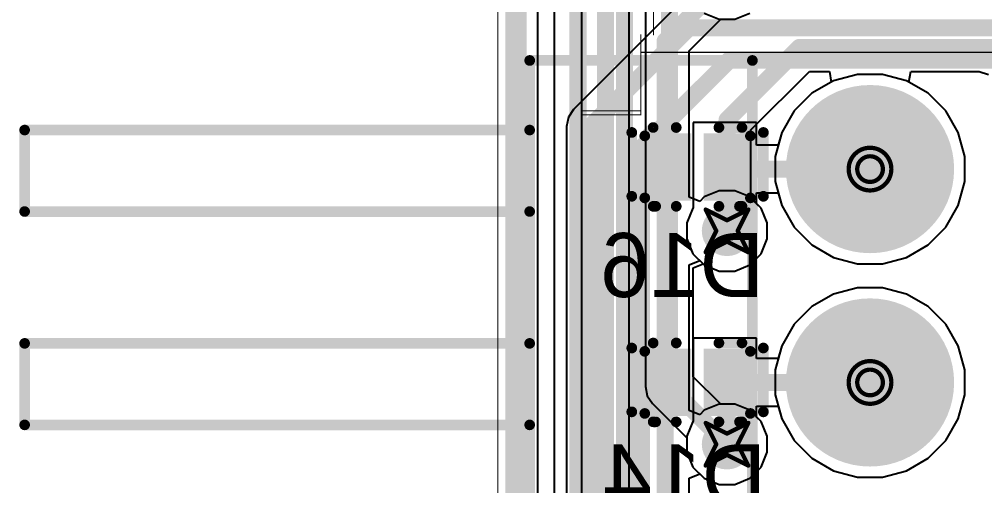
# Model space of a CAD drawing. Header units: inches. Extents: x -6 to 430, y 0 to 90.
# Drawn here: x -5.91 to 5.58, y 28.84 to 34.39 of the extents above; entities that cross this region are included whole.
import ezdxf

# ---------------------------------------------------------------- set-up
doc = ezdxf.new("R2010")
doc.units = ezdxf.units.IN
for name, color, linetype in [('Board_Outline', 56, 'Continuous'), ('Bottom Layer', 5, 'Continuous'), ('Bottom Overlay', 54, 'Continuous'), ('Bottom Paste', 16, 'Continuous'), ('Bottom Solder', 6, 'Continuous'), ('Drill Drawing', 1, 'Continuous'), ('Layer 1', 16, 'Continuous'), ('Layer 2', 76, 'Continuous'), ('Mechanical 1', 6, 'Continuous'), ('Multi-Layer', 9, 'Continuous'), ('Pad Holes', 156, 'Continuous'), ('Top Layer', 1, 'Continuous'), ('Top Overlay', 2, 'Continuous'), ('Top Solder', 216, 'Continuous'), ('Via Holes', 16, 'Continuous')]:
    doc.layers.add(name, color=color, linetype=linetype)
doc.styles.add('Arial', font='', dxfattribs={"height": 0.2})
doc.styles.get('Arial').set_extended_font_data('Arial')

msp = doc.modelspace()

# ---------------------------------------------------------------- hatches: boundary and pattern name
at = {"layer": 'Bottom Layer'}
h = msp.add_hatch(color=5, dxfattribs=at)
edge = h.paths.add_edge_path()
edge.add_arc((4.213, 32.605), 0.95, 0, 360)
for points in [[(1.636, 32.981), (2.036, 32.981), (2.036, 32.281), (1.636, 32.281)], [(2.286, 32.981), (2.686, 32.981), (2.686, 32.281), (2.286, 32.281)], [(1.636, 30.415), (2.036, 30.415), (2.036, 29.715), (1.636, 29.715)], [(2.286, 30.415), (2.686, 30.415), (2.686, 29.715), (2.286, 29.715)]]:
    msp.add_hatch(color=5, dxfattribs=at).paths.add_polyline_path(points)
h = msp.add_hatch(color=5, dxfattribs=at)
edge = h.paths.add_edge_path()
edge.add_arc((2.511, 31.869), 0.3, 0, 360)
h = msp.add_hatch(color=5, dxfattribs=at)
edge = h.paths.add_edge_path()
edge.add_arc((4.213, 30.065), 0.95, 0, 360)
h = msp.add_hatch(color=5, dxfattribs=at)
edge = h.paths.add_edge_path()
edge.add_arc((2.511, 29.329), 0.3, 0, 360)
at = {"layer": 'Bottom Paste'}
for points in [[(1.636, 32.981), (2.036, 32.981), (2.036, 32.281), (1.636, 32.281)], [(2.286, 32.981), (2.686, 32.981), (2.686, 32.281), (2.286, 32.281)], [(1.636, 30.415), (2.036, 30.415), (2.036, 29.715), (1.636, 29.715)], [(2.286, 30.415), (2.686, 30.415), (2.686, 29.715), (2.286, 29.715)]]:
    msp.add_hatch(color=16, dxfattribs=at).paths.add_polyline_path(points)
at = {"layer": 'Bottom Solder'}
h = msp.add_hatch(color=6, dxfattribs=at)
edge = h.paths.add_edge_path()
edge.add_arc((4.213, 32.605), 1.001, 0, 360)
for points in [[(1.585, 33.032), (2.087, 33.032), (2.087, 32.23), (1.585, 32.23)], [(2.235, 33.032), (2.737, 33.032), (2.737, 32.23), (2.235, 32.23)], [(1.585, 30.466), (2.087, 30.466), (2.087, 29.665), (1.585, 29.665)], [(2.235, 30.466), (2.737, 30.466), (2.737, 29.665), (2.235, 29.665)]]:
    msp.add_hatch(color=6, dxfattribs=at).paths.add_polyline_path(points)
h = msp.add_hatch(color=6, dxfattribs=at)
edge = h.paths.add_edge_path()
edge.add_arc((4.213, 30.065), 1.001, 0, 360)
at = {"layer": 'Layer 1'}
h = msp.add_hatch(color=16, dxfattribs=at)
edge = h.paths.add_edge_path()
edge.add_arc((4.213, 32.605), 0.95, 0, 360)
h = msp.add_hatch(color=16, dxfattribs=at)
edge = h.paths.add_edge_path()
edge.add_arc((2.511, 31.869), 0.3, 0, 360)
h = msp.add_hatch(color=16, dxfattribs=at)
edge = h.paths.add_edge_path()
edge.add_arc((4.213, 30.065), 0.95, 0, 360)
h = msp.add_hatch(color=16, dxfattribs=at)
edge = h.paths.add_edge_path()
edge.add_arc((2.511, 29.329), 0.3, 0, 360)
at = {"layer": 'Layer 2'}
h = msp.add_hatch(color=76, dxfattribs=at)
edge = h.paths.add_edge_path()
edge.add_arc((4.213, 32.605), 0.95, 0, 360)
h = msp.add_hatch(color=76, dxfattribs=at)
edge = h.paths.add_edge_path()
edge.add_arc((2.511, 31.869), 0.3, 0, 360)
h = msp.add_hatch(color=76, dxfattribs=at)
edge = h.paths.add_edge_path()
edge.add_arc((4.213, 30.065), 0.95, 0, 360)
h = msp.add_hatch(color=76, dxfattribs=at)
edge = h.paths.add_edge_path()
edge.add_arc((2.511, 29.329), 0.3, 0, 360)
at = {"layer": 'Multi-Layer'}
h = msp.add_hatch(color=9, dxfattribs=at)
edge = h.paths.add_edge_path()
edge.add_arc((4.213, 32.605), 0.95, 0, 360)
h = msp.add_hatch(color=9, dxfattribs=at)
edge = h.paths.add_edge_path()
edge.add_arc((4.213, 30.065), 0.95, 0, 360)
at = {"layer": 'Pad Holes'}
h = msp.add_hatch(color=7, dxfattribs=at)
edge = h.paths.add_edge_path()
edge.add_arc((4.213, 32.605), 0.515, 0, 360)
h = msp.add_hatch(color=7, dxfattribs=at)
edge = h.paths.add_edge_path()
edge.add_arc((4.213, 30.065), 0.515, 0, 360)
at = {"layer": 'Top Layer'}
h = msp.add_hatch(color=1, dxfattribs=at)
edge = h.paths.add_edge_path()
edge.add_arc((4.213, 32.605), 0.95, 0, 360)
h = msp.add_hatch(color=1, dxfattribs=at)
edge = h.paths.add_edge_path()
edge.add_arc((2.511, 31.869), 0.3, 0, 360)
h = msp.add_hatch(color=1, dxfattribs=at)
edge = h.paths.add_edge_path()
edge.add_arc((4.213, 30.065), 0.95, 0, 360)
h = msp.add_hatch(color=1, dxfattribs=at)
edge = h.paths.add_edge_path()
edge.add_arc((2.511, 29.329), 0.3, 0, 360)
at = {"layer": 'Top Solder'}
h = msp.add_hatch(color=216, dxfattribs=at)
edge = h.paths.add_edge_path()
edge.add_arc((4.213, 32.605), 1.001, 0, 360)
h = msp.add_hatch(color=216, dxfattribs=at)
edge = h.paths.add_edge_path()
edge.add_arc((4.213, 30.065), 1.001, 0, 360)
at = {"layer": 'Via Holes'}
h = msp.add_hatch(color=7, dxfattribs=at)
edge = h.paths.add_edge_path()
edge.add_arc((2.511, 31.869), 0.15, 0, 360)
h = msp.add_hatch(color=7, dxfattribs=at)
edge = h.paths.add_edge_path()
edge.add_arc((2.511, 29.329), 0.15, 0, 360)

# ---------------------------------------------------------------- linework, layer by layer
at = {"layer": 'Board_Outline'}
msp.add_lwpolyline([(0, 0, 0.254, 0.254, 0), (0, 50, 0.254, 0.254, 0)], format="xyseb", dxfattribs=at)
at = {"layer": 'Bottom Layer'}
for p, q in [((0.259, 19.005), (0.259, 49.741)), ((2.241, 34.461), (2.416, 34.388)), ((2.416, 34.388), (2.606, 34.388)), ((2.606, 34.388), (2.782, 34.461)), ((4.065, 33.733), (3.778, 33.656)), ((4.362, 33.733), (4.065, 33.733)), ((4.649, 33.656), (4.362, 33.733)), ((3.778, 33.656), (3.521, 33.508)), ((4.906, 33.508), (4.649, 33.656)), ((3.521, 33.508), (3.311, 33.298)), ((5.116, 33.298), (4.906, 33.508)), ((3.311, 33.298), (3.162, 33.041)), ((5.264, 33.041), (5.116, 33.298)), ((2.864, 33.159), (2.108, 33.159)), ((2.108, 33.159), (2.108, 32.141)), ((2.864, 32.89), (2.864, 33.159)), ((3.162, 33.041), (3.122, 32.89)), ((5.341, 32.754), (5.264, 33.041)), ((3.122, 32.89), (2.864, 32.89)), ((5.341, 32.457), (5.341, 32.754)), ((5.264, 32.17), (5.341, 32.457)), ((2.864, 32.192), (2.864, 32.321)), ((2.864, 32.321), (3.122, 32.321)), ((3.122, 32.321), (3.162, 32.17)), ((2.916, 32.139), (2.864, 32.192)), ((3.162, 32.17), (3.311, 31.913)), ((5.116, 31.913), (5.264, 32.17)), ((2.106, 32.139), (2.034, 31.964)), ((2.108, 32.141), (2.106, 32.139)), ((2.989, 31.964), (2.916, 32.139)), ((2.034, 31.964), (2.034, 31.774)), ((2.989, 31.774), (2.989, 31.964)), ((3.311, 31.913), (3.521, 31.703)), ((4.906, 31.703), (5.116, 31.913)), ((2.034, 31.774), (2.106, 31.598)), ((2.916, 31.598), (2.989, 31.774)), ((2.106, 31.598), (2.241, 31.464)), ((2.782, 31.464), (2.916, 31.598)), ((3.521, 31.703), (3.778, 31.554)), ((4.649, 31.554), (4.906, 31.703)), ((3.778, 31.554), (4.065, 31.478)), ((4.362, 31.478), (4.649, 31.554)), ((2.241, 31.464), (2.416, 31.391)), ((2.416, 31.391), (2.606, 31.391)), ((2.606, 31.391), (2.782, 31.464)), ((4.065, 31.478), (4.362, 31.478)), ((4.065, 31.193), (3.778, 31.116)), ((4.362, 31.193), (4.065, 31.193)), ((4.649, 31.116), (4.362, 31.193)), ((3.778, 31.116), (3.521, 30.968)), ((4.906, 30.968), (4.649, 31.116)), ((3.521, 30.968), (3.311, 30.758)), ((5.116, 30.758), (4.906, 30.968)), ((3.311, 30.758), (3.162, 30.501)), ((5.264, 30.501), (5.116, 30.758)), ((2.864, 30.593), (2.108, 30.593)), ((2.108, 30.593), (2.108, 29.601)), ((2.864, 30.35), (2.864, 30.593)), ((3.162, 30.501), (3.122, 30.35)), ((5.341, 30.214), (5.264, 30.501)), ((3.122, 30.35), (2.864, 30.35)), ((5.341, 29.917), (5.341, 30.214)), ((5.264, 29.63), (5.341, 29.917)), ((2.864, 29.652), (2.864, 29.781)), ((2.864, 29.781), (3.122, 29.781)), ((3.122, 29.781), (3.162, 29.63)), ((2.916, 29.599), (2.864, 29.652)), ((2.106, 29.599), (2.034, 29.424)), ((2.108, 29.601), (2.106, 29.599)), ((2.989, 29.424), (2.916, 29.599)), ((3.162, 29.63), (3.311, 29.373)), ((5.116, 29.373), (5.264, 29.63)), ((2.034, 29.424), (2.034, 29.234)), ((2.989, 29.234), (2.989, 29.424)), ((3.311, 29.373), (3.521, 29.163)), ((4.906, 29.163), (5.116, 29.373)), ((2.034, 29.234), (2.106, 29.058)), ((2.916, 29.058), (2.989, 29.234)), ((3.521, 29.163), (3.778, 29.014)), ((4.649, 29.014), (4.906, 29.163)), ((2.106, 29.058), (2.241, 28.924)), ((2.782, 28.924), (2.916, 29.058)), ((3.778, 29.014), (4.065, 28.938)), ((4.362, 28.938), (4.649, 29.014)), ((2.241, 28.924), (2.416, 28.851)), ((2.416, 28.851), (2.606, 28.851)), ((2.606, 28.851), (2.782, 28.924)), ((4.065, 28.938), (4.362, 28.938))]:
    msp.add_line(p, q, dxfattribs=at)
for points in [[(2.486, 32.631, 0.203, 0.203, 0), (2.511, 32.605, 0.203, 0.203, 0)], [(2.511, 31.869, 0.203, 0.203, 0), (2.511, 32.605, 0.203, 0.203, 0)], [(2.511, 32.605, 0.203, 0.203, 0), (4.213, 32.605, 0.203, 0.203, 0)], [(2.511, 29.329, 0.203, 0.203, 0), (2.511, 30.065, 0.203, 0.203, 0)], [(2.511, 30.065, 0.203, 0.203, 0), (4.213, 30.065, 0.203, 0.203, 0)]]:
    msp.add_lwpolyline(points, format="xyseb", dxfattribs=at)
for points in [[(2.435, 32.631, 0.102, 0.102, 1), (2.537, 32.631, 0.102, 0.102, 1)], [(2.461, 32.605, 0.102, 0.102, 1), (2.562, 32.605, 0.102, 0.102, 1)], [(2.461, 32.605, 0.102, 0.102, 1), (2.562, 32.605, 0.102, 0.102, 1)], [(2.461, 32.605, 0.102, 0.102, 1), (2.562, 32.605, 0.102, 0.102, 1)], [(4.162, 32.605, 0.102, 0.102, 1), (4.264, 32.605, 0.102, 0.102, 1)], [(2.461, 31.869, 0.102, 0.102, 1), (2.562, 31.869, 0.102, 0.102, 1)], [(2.461, 30.065, 0.102, 0.102, 1), (2.562, 30.065, 0.102, 0.102, 1)], [(2.461, 30.065, 0.102, 0.102, 1), (2.562, 30.065, 0.102, 0.102, 1)], [(4.162, 30.065, 0.102, 0.102, 1), (4.264, 30.065, 0.102, 0.102, 1)], [(2.461, 29.329, 0.102, 0.102, 1), (2.562, 29.329, 0.102, 0.102, 1)]]:
    msp.add_lwpolyline(points, format="xyseb", close=True, dxfattribs=at)
at = {"layer": 'Bottom Overlay'}
for points in [[(1.378, 32.281, 0.127, 0.127, 0), (1.378, 33.041, 0.127, 0.127, 0)], [(1.533, 33, 0.127, 0.127, 0), (1.633, 33.1, 0.127, 0.127, 0)], [(1.633, 33.1, 0.127, 0.127, 0), (1.907, 33.1, 0.127, 0.127, 0)], [(2.415, 33.1, 0.127, 0.127, 0), (2.689, 33.1, 0.127, 0.127, 0)], [(2.689, 33.1, 0.127, 0.127, 0), (2.789, 33, 0.127, 0.127, 0)], [(2.944, 32.281, 0.127, 0.127, 0), (2.944, 33.041, 0.127, 0.127, 0)], [(1.533, 32.262, 0.127, 0.127, 0), (1.533, 33, 0.127, 0.127, 0)], [(2.789, 32.262, 0.127, 0.127, 0), (2.789, 33, 0.127, 0.127, 0)], [(1.533, 32.262, 0.127, 0.127, 0), (1.633, 32.162, 0.127, 0.127, 0)], [(2.689, 32.162, 0.127, 0.127, 0), (2.789, 32.262, 0.127, 0.127, 0)], [(1.633, 32.162, 0.127, 0.127, 0), (1.663, 32.162, 0.127, 0.127, 0)], [(1.663, 32.162, 0.127, 0.127, 0), (1.907, 32.162, 0.127, 0.127, 0)], [(2.415, 32.162, 0.127, 0.127, 0), (2.659, 32.162, 0.127, 0.127, 0)], [(2.659, 32.162, 0.127, 0.127, 0), (2.689, 32.162, 0.127, 0.127, 0)], [(1.533, 30.435, 0.127, 0.127, 0), (1.633, 30.535, 0.127, 0.127, 0)], [(1.633, 30.535, 0.127, 0.127, 0), (1.907, 30.535, 0.127, 0.127, 0)], [(2.415, 30.535, 0.127, 0.127, 0), (2.689, 30.535, 0.127, 0.127, 0)], [(2.689, 30.535, 0.127, 0.127, 0), (2.789, 30.435, 0.127, 0.127, 0)], [(1.378, 29.715, 0.127, 0.127, 0), (1.378, 30.475, 0.127, 0.127, 0)], [(1.533, 29.696, 0.127, 0.127, 0), (1.533, 30.435, 0.127, 0.127, 0)], [(2.789, 29.696, 0.127, 0.127, 0), (2.789, 30.435, 0.127, 0.127, 0)], [(2.944, 29.715, 0.127, 0.127, 0), (2.944, 30.475, 0.127, 0.127, 0)], [(1.533, 29.696, 0.127, 0.127, 0), (1.633, 29.596, 0.127, 0.127, 0)], [(2.689, 29.596, 0.127, 0.127, 0), (2.789, 29.696, 0.127, 0.127, 0)], [(1.633, 29.596, 0.127, 0.127, 0), (1.663, 29.596, 0.127, 0.127, 0)], [(1.663, 29.596, 0.127, 0.127, 0), (1.907, 29.596, 0.127, 0.127, 0)], [(2.415, 29.596, 0.127, 0.127, 0), (2.659, 29.596, 0.127, 0.127, 0)], [(2.659, 29.596, 0.127, 0.127, 0), (2.689, 29.596, 0.127, 0.127, 0)]]:
    msp.add_lwpolyline(points, format="xyseb", dxfattribs=at)
for points in [[(1.346, 33.041, 0.0635, 0.0635, 1), (1.41, 33.041, 0.0635, 0.0635, 1)], [(1.601, 33.1, 0.0635, 0.0635, 1), (1.664, 33.1, 0.0635, 0.0635, 1)], [(1.601, 33.1, 0.0635, 0.0635, 1), (1.664, 33.1, 0.0635, 0.0635, 1)], [(1.875, 33.1, 0.0635, 0.0635, 1), (1.939, 33.1, 0.0635, 0.0635, 1)], [(2.383, 33.1, 0.0635, 0.0635, 1), (2.447, 33.1, 0.0635, 0.0635, 1)], [(2.658, 33.1, 0.0635, 0.0635, 1), (2.721, 33.1, 0.0635, 0.0635, 1)], [(2.658, 33.1, 0.0635, 0.0635, 1), (2.721, 33.1, 0.0635, 0.0635, 1)], [(2.912, 33.041, 0.0635, 0.0635, 1), (2.976, 33.041, 0.0635, 0.0635, 1)], [(1.501, 33, 0.0635, 0.0635, 1), (1.564, 33, 0.0635, 0.0635, 1)], [(1.501, 33, 0.0635, 0.0635, 1), (1.564, 33, 0.0635, 0.0635, 1)], [(2.758, 33, 0.0635, 0.0635, 1), (2.821, 33, 0.0635, 0.0635, 1)], [(2.758, 33, 0.0635, 0.0635, 1), (2.821, 33, 0.0635, 0.0635, 1)], [(1.346, 32.281, 0.0635, 0.0635, 1), (1.41, 32.281, 0.0635, 0.0635, 1)], [(1.501, 32.262, 0.0635, 0.0635, 1), (1.564, 32.262, 0.0635, 0.0635, 1)], [(1.501, 32.262, 0.0635, 0.0635, 1), (1.564, 32.262, 0.0635, 0.0635, 1)], [(2.758, 32.262, 0.0635, 0.0635, 1), (2.821, 32.262, 0.0635, 0.0635, 1)], [(2.758, 32.262, 0.0635, 0.0635, 1), (2.821, 32.262, 0.0635, 0.0635, 1)], [(2.912, 32.281, 0.0635, 0.0635, 1), (2.976, 32.281, 0.0635, 0.0635, 1)], [(1.601, 32.162, 0.0635, 0.0635, 1), (1.664, 32.162, 0.0635, 0.0635, 1)], [(1.601, 32.162, 0.0635, 0.0635, 1), (1.664, 32.162, 0.0635, 0.0635, 1)], [(1.631, 32.162, 0.0635, 0.0635, 1), (1.694, 32.162, 0.0635, 0.0635, 1)], [(1.631, 32.162, 0.0635, 0.0635, 1), (1.694, 32.162, 0.0635, 0.0635, 1)], [(1.875, 32.162, 0.0635, 0.0635, 1), (1.939, 32.162, 0.0635, 0.0635, 1)], [(2.383, 32.162, 0.0635, 0.0635, 1), (2.447, 32.162, 0.0635, 0.0635, 1)], [(2.628, 32.162, 0.0635, 0.0635, 1), (2.691, 32.162, 0.0635, 0.0635, 1)], [(2.628, 32.162, 0.0635, 0.0635, 1), (2.691, 32.162, 0.0635, 0.0635, 1)], [(2.658, 32.162, 0.0635, 0.0635, 1), (2.721, 32.162, 0.0635, 0.0635, 1)], [(2.658, 32.162, 0.0635, 0.0635, 1), (2.721, 32.162, 0.0635, 0.0635, 1)], [(1.601, 30.535, 0.0635, 0.0635, 1), (1.664, 30.535, 0.0635, 0.0635, 1)], [(1.601, 30.535, 0.0635, 0.0635, 1), (1.664, 30.535, 0.0635, 0.0635, 1)], [(1.875, 30.535, 0.0635, 0.0635, 1), (1.939, 30.535, 0.0635, 0.0635, 1)], [(2.383, 30.535, 0.0635, 0.0635, 1), (2.447, 30.535, 0.0635, 0.0635, 1)], [(2.658, 30.535, 0.0635, 0.0635, 1), (2.721, 30.535, 0.0635, 0.0635, 1)], [(2.658, 30.535, 0.0635, 0.0635, 1), (2.721, 30.535, 0.0635, 0.0635, 1)], [(1.346, 30.475, 0.0635, 0.0635, 1), (1.41, 30.475, 0.0635, 0.0635, 1)], [(1.501, 30.435, 0.0635, 0.0635, 1), (1.564, 30.435, 0.0635, 0.0635, 1)], [(1.501, 30.435, 0.0635, 0.0635, 1), (1.564, 30.435, 0.0635, 0.0635, 1)], [(2.758, 30.435, 0.0635, 0.0635, 1), (2.821, 30.435, 0.0635, 0.0635, 1)], [(2.758, 30.435, 0.0635, 0.0635, 1), (2.821, 30.435, 0.0635, 0.0635, 1)], [(2.912, 30.475, 0.0635, 0.0635, 1), (2.976, 30.475, 0.0635, 0.0635, 1)], [(1.346, 29.715, 0.0635, 0.0635, 1), (1.41, 29.715, 0.0635, 0.0635, 1)], [(1.501, 29.696, 0.0635, 0.0635, 1), (1.564, 29.696, 0.0635, 0.0635, 1)], [(1.501, 29.696, 0.0635, 0.0635, 1), (1.564, 29.696, 0.0635, 0.0635, 1)], [(2.758, 29.696, 0.0635, 0.0635, 1), (2.821, 29.696, 0.0635, 0.0635, 1)], [(2.758, 29.696, 0.0635, 0.0635, 1), (2.821, 29.696, 0.0635, 0.0635, 1)], [(2.912, 29.715, 0.0635, 0.0635, 1), (2.976, 29.715, 0.0635, 0.0635, 1)], [(1.601, 29.596, 0.0635, 0.0635, 1), (1.664, 29.596, 0.0635, 0.0635, 1)], [(1.601, 29.596, 0.0635, 0.0635, 1), (1.664, 29.596, 0.0635, 0.0635, 1)], [(1.631, 29.596, 0.0635, 0.0635, 1), (1.694, 29.596, 0.0635, 0.0635, 1)], [(1.631, 29.596, 0.0635, 0.0635, 1), (1.694, 29.596, 0.0635, 0.0635, 1)], [(1.875, 29.596, 0.0635, 0.0635, 1), (1.939, 29.596, 0.0635, 0.0635, 1)], [(2.383, 29.596, 0.0635, 0.0635, 1), (2.447, 29.596, 0.0635, 0.0635, 1)], [(2.628, 29.596, 0.0635, 0.0635, 1), (2.691, 29.596, 0.0635, 0.0635, 1)], [(2.628, 29.596, 0.0635, 0.0635, 1), (2.691, 29.596, 0.0635, 0.0635, 1)], [(2.658, 29.596, 0.0635, 0.0635, 1), (2.721, 29.596, 0.0635, 0.0635, 1)], [(2.658, 29.596, 0.0635, 0.0635, 1), (2.721, 29.596, 0.0635, 0.0635, 1)]]:
    msp.add_lwpolyline(points, format="xyseb", close=True, dxfattribs=at)
at = {"layer": 'Drill Drawing'}
for points in [[(4.467, 32.605, 0.0508, 0.0508, 1), (3.959, 32.605, 0.0508, 0.0508, 1)], [(4.366, 32.605, 0.0508, 0.0508, 1), (4.061, 32.605, 0.0508, 0.0508, 1)], [(3.946, 32.605, 0.0254, 0.0254, 1), (3.972, 32.605, 0.0254, 0.0254, 1)], [(4.048, 32.605, 0.0254, 0.0254, 1), (4.073, 32.605, 0.0254, 0.0254, 1)], [(4.353, 32.605, 0.0254, 0.0254, 1), (4.378, 32.605, 0.0254, 0.0254, 1)], [(4.454, 32.605, 0.0254, 0.0254, 1), (4.48, 32.605, 0.0254, 0.0254, 1)], [(2.245, 32.123, 0.0254, 0.0254, 1), (2.27, 32.123, 0.0254, 0.0254, 1)], [(2.245, 32.123, 0.0254, 0.0254, 1), (2.27, 32.123, 0.0254, 0.0254, 1)], [(2.753, 32.123, 0.0254, 0.0254, 1), (2.778, 32.123, 0.0254, 0.0254, 1)], [(2.753, 32.123, 0.0254, 0.0254, 1), (2.778, 32.123, 0.0254, 0.0254, 1)], [(2.499, 31.996, 0.0254, 0.0254, 1), (2.524, 31.996, 0.0254, 0.0254, 1)], [(2.499, 31.996, 0.0254, 0.0254, 1), (2.524, 31.996, 0.0254, 0.0254, 1)], [(2.372, 31.869, 0.0254, 0.0254, 1), (2.397, 31.869, 0.0254, 0.0254, 1)], [(2.372, 31.869, 0.0254, 0.0254, 1), (2.397, 31.869, 0.0254, 0.0254, 1)], [(2.626, 31.869, 0.0254, 0.0254, 1), (2.651, 31.869, 0.0254, 0.0254, 1)], [(2.626, 31.869, 0.0254, 0.0254, 1), (2.651, 31.869, 0.0254, 0.0254, 1)], [(2.499, 31.742, 0.0254, 0.0254, 1), (2.524, 31.742, 0.0254, 0.0254, 1)], [(2.499, 31.742, 0.0254, 0.0254, 1), (2.524, 31.742, 0.0254, 0.0254, 1)], [(2.245, 31.615, 0.0254, 0.0254, 1), (2.27, 31.615, 0.0254, 0.0254, 1)], [(2.245, 31.615, 0.0254, 0.0254, 1), (2.27, 31.615, 0.0254, 0.0254, 1)], [(2.753, 31.615, 0.0254, 0.0254, 1), (2.778, 31.615, 0.0254, 0.0254, 1)], [(2.753, 31.615, 0.0254, 0.0254, 1), (2.778, 31.615, 0.0254, 0.0254, 1)], [(4.467, 30.065, 0.0508, 0.0508, 1), (3.959, 30.065, 0.0508, 0.0508, 1)], [(4.366, 30.065, 0.0508, 0.0508, 1), (4.061, 30.065, 0.0508, 0.0508, 1)], [(3.946, 30.065, 0.0254, 0.0254, 1), (3.972, 30.065, 0.0254, 0.0254, 1)], [(4.048, 30.065, 0.0254, 0.0254, 1), (4.073, 30.065, 0.0254, 0.0254, 1)], [(4.353, 30.065, 0.0254, 0.0254, 1), (4.378, 30.065, 0.0254, 0.0254, 1)], [(4.454, 30.065, 0.0254, 0.0254, 1), (4.48, 30.065, 0.0254, 0.0254, 1)], [(2.245, 29.583, 0.0254, 0.0254, 1), (2.27, 29.583, 0.0254, 0.0254, 1)], [(2.245, 29.583, 0.0254, 0.0254, 1), (2.27, 29.583, 0.0254, 0.0254, 1)], [(2.753, 29.583, 0.0254, 0.0254, 1), (2.778, 29.583, 0.0254, 0.0254, 1)], [(2.753, 29.583, 0.0254, 0.0254, 1), (2.778, 29.583, 0.0254, 0.0254, 1)], [(2.499, 29.456, 0.0254, 0.0254, 1), (2.524, 29.456, 0.0254, 0.0254, 1)], [(2.499, 29.456, 0.0254, 0.0254, 1), (2.524, 29.456, 0.0254, 0.0254, 1)], [(2.372, 29.329, 0.0254, 0.0254, 1), (2.397, 29.329, 0.0254, 0.0254, 1)], [(2.372, 29.329, 0.0254, 0.0254, 1), (2.397, 29.329, 0.0254, 0.0254, 1)], [(2.626, 29.329, 0.0254, 0.0254, 1), (2.651, 29.329, 0.0254, 0.0254, 1)], [(2.626, 29.329, 0.0254, 0.0254, 1), (2.651, 29.329, 0.0254, 0.0254, 1)], [(2.499, 29.202, 0.0254, 0.0254, 1), (2.524, 29.202, 0.0254, 0.0254, 1)], [(2.499, 29.202, 0.0254, 0.0254, 1), (2.524, 29.202, 0.0254, 0.0254, 1)], [(2.245, 29.075, 0.0254, 0.0254, 1), (2.27, 29.075, 0.0254, 0.0254, 1)], [(2.245, 29.075, 0.0254, 0.0254, 1), (2.27, 29.075, 0.0254, 0.0254, 1)], [(2.753, 29.075, 0.0254, 0.0254, 1), (2.778, 29.075, 0.0254, 0.0254, 1)], [(2.753, 29.075, 0.0254, 0.0254, 1), (2.778, 29.075, 0.0254, 0.0254, 1)]]:
    msp.add_lwpolyline(points, format="xyseb", close=True, dxfattribs=at)
for points in [[(2.257, 32.123, 0.0508, 0.0508, 0), (2.511, 31.996, 0.0508, 0.0508, 0)], [(2.257, 32.123, 0.0508, 0.0508, 0), (2.384, 31.869, 0.0508, 0.0508, 0)], [(2.511, 31.996, 0.0508, 0.0508, 0), (2.765, 32.123, 0.0508, 0.0508, 0)], [(2.638, 31.869, 0.0508, 0.0508, 0), (2.765, 32.123, 0.0508, 0.0508, 0)], [(2.257, 31.615, 0.0508, 0.0508, 0), (2.384, 31.869, 0.0508, 0.0508, 0)], [(2.638, 31.869, 0.0508, 0.0508, 0), (2.765, 31.615, 0.0508, 0.0508, 0)], [(2.257, 31.615, 0.0508, 0.0508, 0), (2.511, 31.742, 0.0508, 0.0508, 0)], [(2.511, 31.742, 0.0508, 0.0508, 0), (2.765, 31.615, 0.0508, 0.0508, 0)], [(2.257, 29.583, 0.0508, 0.0508, 0), (2.511, 29.456, 0.0508, 0.0508, 0)], [(2.257, 29.583, 0.0508, 0.0508, 0), (2.384, 29.329, 0.0508, 0.0508, 0)], [(2.511, 29.456, 0.0508, 0.0508, 0), (2.765, 29.583, 0.0508, 0.0508, 0)], [(2.638, 29.329, 0.0508, 0.0508, 0), (2.765, 29.583, 0.0508, 0.0508, 0)], [(2.257, 29.075, 0.0508, 0.0508, 0), (2.384, 29.329, 0.0508, 0.0508, 0)], [(2.638, 29.329, 0.0508, 0.0508, 0), (2.765, 29.075, 0.0508, 0.0508, 0)], [(2.257, 29.075, 0.0508, 0.0508, 0), (2.511, 29.202, 0.0508, 0.0508, 0)], [(2.511, 29.202, 0.0508, 0.0508, 0), (2.765, 29.075, 0.0508, 0.0508, 0)]]:
    msp.add_lwpolyline(points, format="xyseb", dxfattribs=at)
at = {"layer": 'Layer 1'}
for p, q in [((0.259, 0.259), (0.259, 41.614)), ((0.453, 36.573), (0.453, 16.644)), ((2.06, 34.011), (2.436, 34.388)), ((2.436, 34.388), (2.606, 34.388)), ((2.606, 34.388), (2.782, 34.461)), ((2.06, 32.272), (2.06, 34.011)), ((4.065, 33.733), (3.778, 33.656)), ((4.362, 33.733), (4.065, 33.733)), ((4.649, 33.656), (4.362, 33.733)), ((3.778, 33.656), (3.521, 33.508)), ((4.906, 33.508), (4.649, 33.656)), ((3.521, 33.508), (3.311, 33.298)), ((5.116, 33.298), (4.906, 33.508)), ((3.311, 33.298), (3.162, 33.041)), ((5.264, 33.041), (5.116, 33.298)), ((3.162, 33.041), (3.085, 32.754)), ((5.341, 32.754), (5.264, 33.041)), ((3.085, 32.754), (3.085, 32.457)), ((5.341, 32.457), (5.341, 32.754)), ((3.085, 32.457), (3.162, 32.17)), ((5.264, 32.17), (5.341, 32.457)), ((2.416, 32.347), (2.241, 32.274)), ((2.606, 32.347), (2.416, 32.347)), ((2.782, 32.274), (2.606, 32.347)), ((2.187, 32.22), (2.06, 32.272)), ((2.241, 32.274), (2.187, 32.22)), ((2.916, 32.139), (2.782, 32.274)), ((3.162, 32.17), (3.311, 31.913)), ((5.116, 31.913), (5.264, 32.17)), ((2.989, 31.964), (2.916, 32.139)), ((2.989, 31.774), (2.989, 31.964)), ((3.311, 31.913), (3.521, 31.703)), ((4.906, 31.703), (5.116, 31.913)), ((2.916, 31.598), (2.989, 31.774)), ((2.782, 31.464), (2.916, 31.598)), ((3.521, 31.703), (3.778, 31.554)), ((4.649, 31.554), (4.906, 31.703)), ((2.06, 31.465), (2.187, 31.518)), ((2.187, 31.518), (2.241, 31.464)), ((3.778, 31.554), (4.065, 31.478)), ((4.362, 31.478), (4.649, 31.554)), ((2.06, 29.732), (2.06, 31.465)), ((2.241, 31.464), (2.416, 31.391)), ((2.416, 31.391), (2.606, 31.391)), ((2.606, 31.391), (2.782, 31.464)), ((4.065, 31.478), (4.362, 31.478)), ((4.065, 31.193), (3.778, 31.116)), ((4.362, 31.193), (4.065, 31.193)), ((4.649, 31.116), (4.362, 31.193)), ((3.778, 31.116), (3.521, 30.968)), ((4.906, 30.968), (4.649, 31.116)), ((3.521, 30.968), (3.311, 30.758)), ((5.116, 30.758), (4.906, 30.968)), ((3.311, 30.758), (3.162, 30.501)), ((5.264, 30.501), (5.116, 30.758)), ((3.162, 30.501), (3.085, 30.214)), ((5.341, 30.214), (5.264, 30.501)), ((3.085, 30.214), (3.085, 29.917)), ((5.341, 29.917), (5.341, 30.214)), ((3.085, 29.917), (3.162, 29.63)), ((5.264, 29.63), (5.341, 29.917)), ((2.416, 29.807), (2.241, 29.734)), ((2.606, 29.807), (2.416, 29.807)), ((2.782, 29.734), (2.606, 29.807)), ((2.187, 29.68), (2.06, 29.732)), ((2.241, 29.734), (2.187, 29.68)), ((2.916, 29.599), (2.782, 29.734)), ((2.989, 29.424), (2.916, 29.599)), ((3.162, 29.63), (3.311, 29.373)), ((5.116, 29.373), (5.264, 29.63)), ((2.989, 29.234), (2.989, 29.424)), ((3.311, 29.373), (3.521, 29.163)), ((4.906, 29.163), (5.116, 29.373)), ((2.916, 29.058), (2.989, 29.234)), ((3.521, 29.163), (3.778, 29.014)), ((4.649, 29.014), (4.906, 29.163)), ((2.06, 28.925), (2.187, 28.978)), ((2.187, 28.978), (2.241, 28.924)), ((2.782, 28.924), (2.916, 29.058)), ((3.778, 29.014), (4.065, 28.938)), ((4.362, 28.938), (4.649, 29.014)), ((2.06, 24.678), (2.06, 28.925)), ((2.241, 28.924), (2.416, 28.851)), ((2.416, 28.851), (2.606, 28.851)), ((2.606, 28.851), (2.782, 28.924)), ((4.065, 28.938), (4.362, 28.938))]:
    msp.add_line(p, q, dxfattribs=at)
for points in [[(0.738, 16.644, 0.203, 0.203, 0), (0.738, 36.573, 0.203, 0.203, 0)], [(1.292, 17.086, 0.203, 0.203, 0), (1.292, 36.212, 0.203, 0.203, 0)], [(1.775, 34.129, 0.203, 0.203, 0), (2.511, 34.866, 0.203, 0.203, 0)], [(1.775, 22.293, 0.203, 0.203, 0), (1.775, 34.129, 0.203, 0.203, 0)]]:
    msp.add_lwpolyline(points, format="xyseb", dxfattribs=at)
msp.add_lwpolyline([(1.724, 34.129, 0.102, 0.102, 1), (1.826, 34.129, 0.102, 0.102, 1)], format="xyseb", close=True, dxfattribs=at)
msp.add_lwpolyline([(1.724, 34.129, 0.102, 0.102, 1), (1.826, 34.129, 0.102, 0.102, 1)], format="xyseb", close=True, dxfattribs=at)
at = {"layer": 'Layer 2'}
for p, q in [((0.259, 0.259), (0.259, 49.741)), ((1.858, 34.488), (0.684, 33.315)), ((0.623, 33.222), (0.601, 33.113)), ((0.684, 33.315), (0.623, 33.222)), ((0.601, 33.113), (0.601, 33.113)), ((0.601, 33.113), (0.601, 22.449))]:
    msp.add_line(p, q, dxfattribs=at)
for points in [[(0.886, 33.113, 0.203, 0.203, 0), (2.059, 34.287, 0.203, 0.203, 0)], [(2.059, 34.287, 0.203, 0.203, 0), (6.86, 34.287, 0.203, 0.203, 0)], [(1.495, 32.859, 0.203, 0.203, 0), (2.537, 33.901, 0.203, 0.203, 0)], [(2.537, 33.901, 0.203, 0.203, 0), (7.849, 33.901, 0.203, 0.203, 0)], [(0.886, 22.449, 0.203, 0.203, 0), (0.886, 33.113, 0.203, 0.203, 0)], [(1.495, 22.522, 0.203, 0.203, 0), (1.495, 32.859, 0.203, 0.203, 0)]]:
    msp.add_lwpolyline(points, format="xyseb", dxfattribs=at)
for points in [[(2.008, 34.287, 0.102, 0.102, 1), (2.11, 34.287, 0.102, 0.102, 1)], [(2.008, 34.287, 0.102, 0.102, 1), (2.11, 34.287, 0.102, 0.102, 1)], [(2.486, 33.901, 0.102, 0.102, 1), (2.588, 33.901, 0.102, 0.102, 1)], [(2.486, 33.901, 0.102, 0.102, 1), (2.588, 33.901, 0.102, 0.102, 1)], [(0.835, 33.113, 0.102, 0.102, 1), (0.937, 33.113, 0.102, 0.102, 1)], [(0.835, 33.113, 0.102, 0.102, 1), (0.937, 33.113, 0.102, 0.102, 1)], [(1.445, 32.859, 0.102, 0.102, 1), (1.546, 32.859, 0.102, 0.102, 1)], [(1.445, 32.859, 0.102, 0.102, 1), (1.546, 32.859, 0.102, 0.102, 1)]]:
    msp.add_lwpolyline(points, format="xyseb", close=True, dxfattribs=at)
at = {"layer": 'Mechanical 1'}
for points in [[(-0.215, 20.5, 0.0127, 0.0127, 0), (-0.215, 34.5, 0.0127, 0.0127, 0)], [(1.635, 34.204, 0.0127, 0.0127, 0), (1.635, 34.5, 0.0127, 0.0127, 0)], [(1.485, 33.25, 0.0127, 0.0127, 0), (1.485, 34.204, 0.0127, 0.0127, 0)], [(1.485, 33.995, 0.0127, 0.0127, 0), (12.535, 33.995, 0.0127, 0.0127, 0)], [(0.785, 33.3, 0.0127, 0.0127, 0), (1.485, 33.3, 0.0127, 0.0127, 0)], [(0.785, 21.7, 0.0127, 0.0127, 0), (0.785, 33.3, 0.0127, 0.0127, 0)], [(0.785, 33.25, 0.0127, 0.0127, 0), (1.485, 33.25, 0.0127, 0.0127, 0)]]:
    msp.add_lwpolyline(points, format="xyseb", dxfattribs=at)
for points in [[(1.482, 34.204, 0.00635, 0.00635, 1), (1.489, 34.204, 0.00635, 0.00635, 1)], [(1.632, 34.204, 0.00635, 0.00635, 1), (1.639, 34.204, 0.00635, 0.00635, 1)], [(1.482, 33.995, 0.00635, 0.00635, 1), (1.489, 33.995, 0.00635, 0.00635, 1)], [(0.782, 33.3, 0.00635, 0.00635, 1), (0.789, 33.3, 0.00635, 0.00635, 1)], [(0.782, 33.3, 0.00635, 0.00635, 1), (0.789, 33.3, 0.00635, 0.00635, 1)], [(0.782, 33.25, 0.00635, 0.00635, 1), (0.789, 33.25, 0.00635, 0.00635, 1)], [(1.482, 33.3, 0.00635, 0.00635, 1), (1.489, 33.3, 0.00635, 0.00635, 1)], [(1.482, 33.25, 0.00635, 0.00635, 1), (1.489, 33.25, 0.00635, 0.00635, 1)], [(1.482, 33.25, 0.00635, 0.00635, 1), (1.489, 33.25, 0.00635, 0.00635, 1)]]:
    msp.add_lwpolyline(points, format="xyseb", close=True, dxfattribs=at)
at = {"layer": 'Top Layer'}
for p, q in [((0.259, 0.259), (0.259, 41.97)), ((0.779, 37), (0.779, 25.671)), ((1.348, 25.789), (1.348, 36.875)), ((1.541, 36.873), (1.541, 30.015)), ((2.796, 33.072), (3.493, 33.768)), ((3.493, 33.768), (3.73, 33.768)), ((3.73, 33.768), (3.752, 33.641)), ((4.675, 33.641), (4.697, 33.768)), ((4.697, 33.768), (5.513, 33.768)), ((5.513, 33.768), (5.625, 33.733)), ((3.752, 33.641), (3.521, 33.508)), ((4.906, 33.508), (4.675, 33.641)), ((3.521, 33.508), (3.311, 33.298)), ((5.116, 33.298), (4.906, 33.508)), ((3.311, 33.298), (3.162, 33.041)), ((5.264, 33.041), (5.116, 33.298)), ((2.796, 32.26), (2.796, 33.072)), ((3.162, 33.041), (3.085, 32.754)), ((5.341, 32.754), (5.264, 33.041)), ((3.085, 32.754), (3.085, 32.457)), ((5.341, 32.457), (5.341, 32.754)), ((3.085, 32.457), (3.162, 32.17)), ((5.264, 32.17), (5.341, 32.457)), ((2.916, 32.139), (2.796, 32.26)), ((3.162, 32.17), (3.311, 31.913)), ((5.116, 31.913), (5.264, 32.17)), ((2.989, 31.964), (2.916, 32.139)), ((2.989, 31.774), (2.989, 31.964)), ((3.311, 31.913), (3.521, 31.703)), ((4.906, 31.703), (5.116, 31.913)), ((2.916, 31.598), (2.989, 31.774)), ((2.782, 31.464), (2.916, 31.598)), ((3.521, 31.703), (3.778, 31.554)), ((4.649, 31.554), (4.906, 31.703)), ((3.778, 31.554), (4.065, 31.478)), ((4.362, 31.478), (4.649, 31.554)), ((2.11, 31.428), (2.228, 31.477)), ((2.11, 30.133), (2.11, 31.428)), ((2.228, 31.477), (2.241, 31.464)), ((2.241, 31.464), (2.416, 31.391)), ((2.416, 31.391), (2.606, 31.391)), ((2.606, 31.391), (2.782, 31.464)), ((4.065, 31.478), (4.362, 31.478)), ((4.065, 31.193), (3.778, 31.116)), ((4.362, 31.193), (4.065, 31.193)), ((4.649, 31.116), (4.362, 31.193)), ((3.778, 31.116), (3.521, 30.968)), ((4.906, 30.968), (4.649, 31.116)), ((3.521, 30.968), (3.311, 30.758)), ((5.116, 30.758), (4.906, 30.968)), ((3.311, 30.758), (3.162, 30.501)), ((5.264, 30.501), (5.116, 30.758)), ((3.162, 30.501), (3.085, 30.214)), ((5.341, 30.214), (5.264, 30.501)), ((2.436, 29.807), (2.11, 30.133)), ((3.085, 30.214), (3.085, 29.917)), ((5.341, 29.917), (5.341, 30.214)), ((1.541, 30.015), (1.541, 30.015)), ((1.541, 30.015), (1.562, 29.906)), ((1.562, 29.906), (1.624, 29.813)), ((3.085, 29.917), (3.162, 29.63)), ((5.264, 29.63), (5.341, 29.917)), ((1.624, 29.813), (2.034, 29.404)), ((2.606, 29.807), (2.436, 29.807)), ((2.782, 29.734), (2.606, 29.807)), ((2.916, 29.599), (2.782, 29.734)), ((2.989, 29.424), (2.916, 29.599)), ((3.162, 29.63), (3.311, 29.373)), ((5.116, 29.373), (5.264, 29.63)), ((2.989, 29.234), (2.989, 29.424)), ((2.034, 29.404), (2.034, 29.234)), ((3.311, 29.373), (3.521, 29.163)), ((4.906, 29.163), (5.116, 29.373)), ((2.034, 29.234), (2.106, 29.058)), ((2.916, 29.058), (2.989, 29.234)), ((3.521, 29.163), (3.778, 29.014)), ((4.649, 29.014), (4.906, 29.163)), ((2.106, 29.058), (2.241, 28.924)), ((2.782, 28.924), (2.916, 29.058)), ((3.778, 29.014), (4.065, 28.938)), ((4.362, 28.938), (4.649, 29.014)), ((2.241, 28.924), (2.416, 28.851)), ((2.416, 28.851), (2.606, 28.851)), ((2.606, 28.851), (2.782, 28.924)), ((4.065, 28.938), (4.362, 28.938))]:
    msp.add_line(p, q, dxfattribs=at)
for points in [[(1.064, 25.671, 0.203, 0.203, 0), (1.064, 37, 0.203, 0.203, 0)], [(1.826, 30.015, 0.203, 0.203, 0), (1.826, 36.873, 0.203, 0.203, 0)], [(2.511, 33.19, 0.203, 0.203, 0), (3.375, 34.053, 0.203, 0.203, 0)], [(3.375, 34.053, 0.203, 0.203, 0), (8.353, 34.053, 0.203, 0.203, 0)], [(2.511, 31.869, 0.203, 0.203, 0), (2.511, 33.19, 0.203, 0.203, 0)], [(1.826, 30.015, 0.203, 0.203, 0), (2.511, 29.329, 0.203, 0.203, 0)]]:
    msp.add_lwpolyline(points, format="xyseb", dxfattribs=at)
for points in [[(3.324, 34.053, 0.102, 0.102, 1), (3.426, 34.053, 0.102, 0.102, 1)], [(3.324, 34.053, 0.102, 0.102, 1), (3.426, 34.053, 0.102, 0.102, 1)], [(2.461, 33.19, 0.102, 0.102, 1), (2.562, 33.19, 0.102, 0.102, 1)], [(2.461, 33.19, 0.102, 0.102, 1), (2.562, 33.19, 0.102, 0.102, 1)], [(2.461, 31.869, 0.102, 0.102, 1), (2.562, 31.869, 0.102, 0.102, 1)], [(1.775, 30.015, 0.102, 0.102, 1), (1.876, 30.015, 0.102, 0.102, 1)], [(1.775, 30.015, 0.102, 0.102, 1), (1.876, 30.015, 0.102, 0.102, 1)], [(2.461, 29.329, 0.102, 0.102, 1), (2.562, 29.329, 0.102, 0.102, 1)]]:
    msp.add_lwpolyline(points, format="xyseb", close=True, dxfattribs=at)
at = {"layer": 'Top Overlay'}
for points in [[(0.163, 33.898, 0.127, 0.127, 0), (2.813, 33.898, 0.127, 0.127, 0)], [(0.163, 33.898, 0.127, 0.127, 0), (0.163, 21.153, 0.127, 0.127, 0)], [(2.813, 33.898, 0.127, 0.127, 0), (2.813, 21.153, 0.127, 0.127, 0)], [(-5.847, 33.07, 0.127, 0.127, 0), (0.162, 33.07, 0.127, 0.127, 0)], [(-5.847, 32.1, 0.127, 0.127, 0), (-5.847, 33.07, 0.127, 0.127, 0)], [(-5.847, 32.1, 0.127, 0.127, 0), (0.162, 32.1, 0.127, 0.127, 0)], [(-5.847, 30.53, 0.127, 0.127, 0), (0.162, 30.53, 0.127, 0.127, 0)], [(-5.847, 29.56, 0.127, 0.127, 0), (-5.847, 30.53, 0.127, 0.127, 0)], [(-5.847, 29.56, 0.127, 0.127, 0), (0.162, 29.56, 0.127, 0.127, 0)]]:
    msp.add_lwpolyline(points, format="xyseb", dxfattribs=at)
for points in [[(0.131, 33.898, 0.0635, 0.0635, 1), (0.195, 33.898, 0.0635, 0.0635, 1)], [(0.131, 33.898, 0.0635, 0.0635, 1), (0.195, 33.898, 0.0635, 0.0635, 1)], [(2.781, 33.898, 0.0635, 0.0635, 1), (2.845, 33.898, 0.0635, 0.0635, 1)], [(2.781, 33.898, 0.0635, 0.0635, 1), (2.845, 33.898, 0.0635, 0.0635, 1)], [(-5.879, 33.07, 0.0635, 0.0635, 1), (-5.816, 33.07, 0.0635, 0.0635, 1)], [(-5.879, 33.07, 0.0635, 0.0635, 1), (-5.816, 33.07, 0.0635, 0.0635, 1)], [(0.131, 33.07, 0.0635, 0.0635, 1), (0.194, 33.07, 0.0635, 0.0635, 1)], [(-5.879, 32.1, 0.0635, 0.0635, 1), (-5.816, 32.1, 0.0635, 0.0635, 1)], [(-5.879, 32.1, 0.0635, 0.0635, 1), (-5.816, 32.1, 0.0635, 0.0635, 1)], [(0.131, 32.1, 0.0635, 0.0635, 1), (0.194, 32.1, 0.0635, 0.0635, 1)], [(-5.879, 30.53, 0.0635, 0.0635, 1), (-5.816, 30.53, 0.0635, 0.0635, 1)], [(-5.879, 30.53, 0.0635, 0.0635, 1), (-5.816, 30.53, 0.0635, 0.0635, 1)], [(0.131, 30.53, 0.0635, 0.0635, 1), (0.194, 30.53, 0.0635, 0.0635, 1)], [(-5.879, 29.56, 0.0635, 0.0635, 1), (-5.816, 29.56, 0.0635, 0.0635, 1)], [(-5.879, 29.56, 0.0635, 0.0635, 1), (-5.816, 29.56, 0.0635, 0.0635, 1)], [(0.131, 29.56, 0.0635, 0.0635, 1), (0.194, 29.56, 0.0635, 0.0635, 1)]]:
    msp.add_lwpolyline(points, format="xyseb", close=True, dxfattribs=at)

# ---------------------------------------------------------------- texts
at = {"layer": 'Bottom Overlay', "style": 'Arial', "text_generation_flag": 2}
for s, p in [('D16', (2.956, 31.082)), ('D14', (2.981, 28.567))]:
    msp.add_text(s, height=0.762, dxfattribs=at).set_placement(p)

doc.saveas('drawing.dxf')
